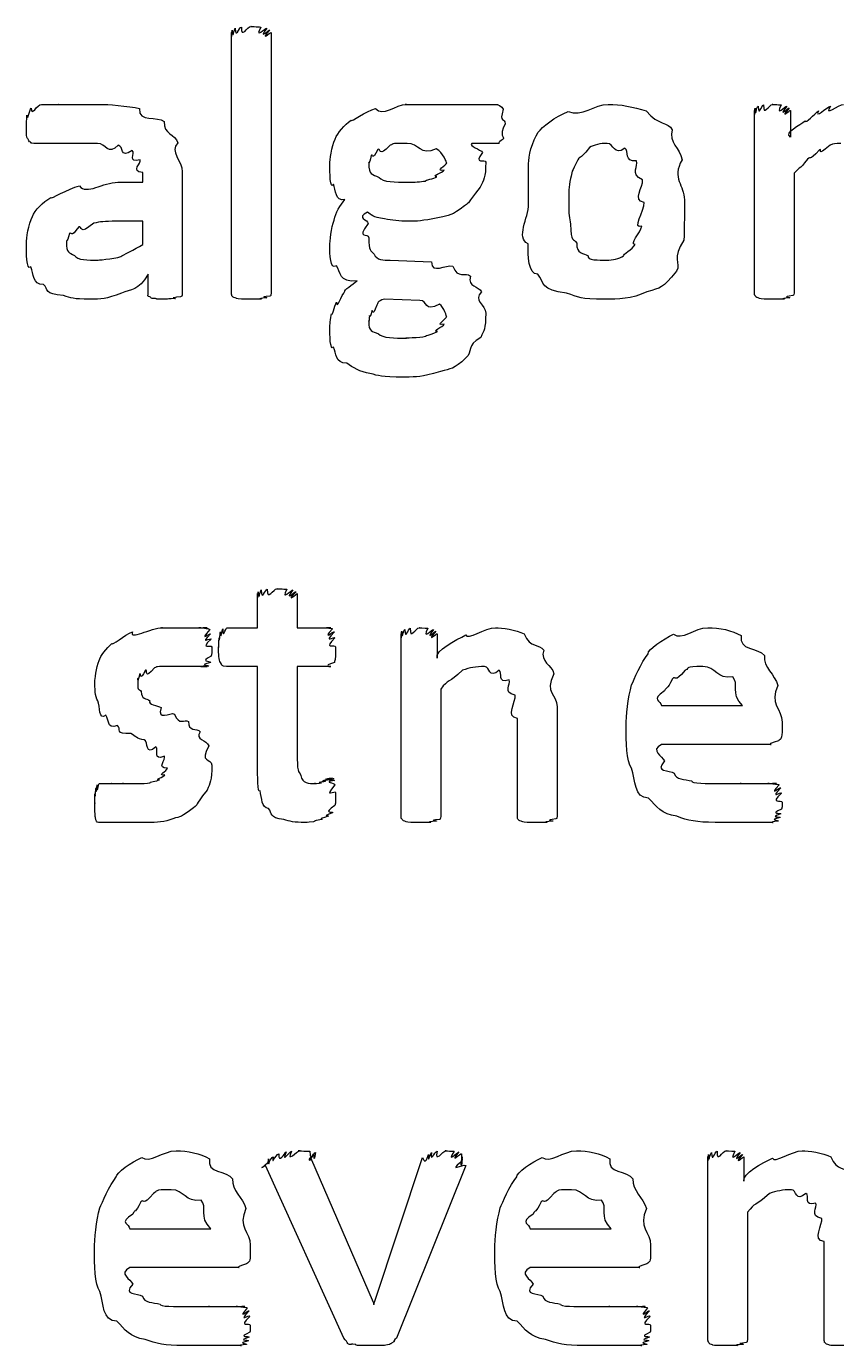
# Model space of a CAD drawing. Header units: millimetres. Extents: x 0 to 216, y 0 to 279.
# Drawn here: x 113.75 to 121.08, y 176.07 to 188.02 of the extents above; entities that cross this region are included whole.
import ezdxf

# ---------------------------------------------------------------- set-up
doc = ezdxf.new("R2010")
doc.units = ezdxf.units.MM
doc.layers.get('0').update_dxf_attribs({"linetype": 'CONTINUOUS'})

msp = doc.modelspace()

# ---------------------------------------------------------------- linework, layer by layer
at = {"color": 0}
for p, q in [((115.604, 185.602), (115.604, 187.962)), ((115.962, 187.962), (115.962, 185.602)), ((117.474, 187.311), (118.014, 187.311)), ((120.337, 185.602), (120.337, 187.256)), ((120.662, 187.256), (120.662, 187.013)), ((118.08, 187.135), (118.08, 187.135)), ((118.019, 186.958), (117.777, 186.958)), ((114.799, 186.606), (114.799, 186.694)), ((115.157, 186.7), (115.157, 185.602)), ((117.551, 186.782), (117.551, 186.782)), ((120.696, 186.688), (120.696, 185.602)), ((114.573, 186.606), (114.799, 186.606)), ((119.703, 186.446), (119.703, 186.446)), ((119.339, 186.424), (119.339, 186.424)), ((114.799, 186.253), (114.562, 186.253)), ((114.799, 186.043), (114.799, 186.253)), ((117.038, 185.9), (117.413, 185.884)), ((114.849, 185.602), (114.849, 185.773)), ((117.308, 185.536), (116.989, 185.547)), ((117.551, 185.393), (117.551, 185.393)), ((115.839, 182.573), (115.839, 182.882)), ((116.198, 182.882), (116.198, 182.573)), ((115.564, 182.573), (115.839, 182.573)), ((116.198, 182.573), (116.501, 182.573)), ((117.139, 180.865), (117.139, 182.518)), ((117.464, 182.518), (117.464, 182.298)), ((115.839, 182.221), (115.558, 182.221)), ((115.839, 181.328), (115.839, 182.221)), ((116.501, 182.221), (116.198, 182.221)), ((116.198, 182.221), (116.198, 181.449)), ((117.497, 182.017), (117.497, 180.865)), ((118.55, 181.857), (118.55, 180.865)), ((119.495, 181.868), (120.228, 181.868)), ((118.191, 180.865), (118.191, 181.752)), ((120.587, 181.719), (120.587, 181.659)), ((120.482, 181.515), (119.495, 181.515)), ((115.425, 181.328), (115.425, 181.328)), ((116.545, 181.08), (116.545, 181.08)), ((116.318, 177.777), (116.885, 176.465)), ((116.896, 176.465), (117.332, 177.777)), ((117.69, 177.782), (117.69, 177.782)), ((119.916, 176.129), (119.916, 177.782)), ((120.241, 177.782), (120.241, 177.562)), ((116.621, 176.139), (115.91, 177.705)), ((117.723, 177.705), (117.095, 176.139)), ((120.274, 177.28), (120.274, 176.129)), ((114.682, 177.131), (115.415, 177.131)), ((118.306, 177.131), (119.039, 177.131)), ((120.968, 176.129), (120.968, 177.016)), ((115.773, 176.983), (115.773, 176.922)), ((119.397, 176.983), (119.397, 176.922)), ((115.668, 176.779), (114.682, 176.779)), ((119.293, 176.779), (118.306, 176.779)), ((116.885, 176.465), (116.891, 176.443)), ((116.891, 176.443), (116.896, 176.465))]:
    msp.add_line(p, q, dxfattribs=at)
for points in [[(115.609, 187.984), (115.615, 187.885), (115.626, 187.996), (115.637, 188)], [(115.637, 188), (115.639, 187.895), (115.67, 188.011), (115.692, 188.011)], [(115.692, 188.011), (115.688, 187.898), (115.747, 188.017), (115.78, 188.017)], [(115.78, 188.017), (115.758, 188.017), (115.846, 188.014), (115.868, 188.011)], [(115.868, 188.011), (115.805, 187.895), (115.912, 188.007), (115.923, 188)], [(115.923, 188), (115.831, 187.885), (115.947, 187.991), (115.951, 187.984)], [(115.604, 187.962), (115.604, 187.869), (115.605, 187.976), (115.609, 187.984)], [(115.951, 187.984), (115.842, 187.869), (115.962, 187.968), (115.962, 187.962)], [(113.79, 187.278), (113.793, 187.193), (113.84, 187.311), (113.884, 187.311)], [(113.884, 187.311), (113.881, 187.311), (113.979, 187.311), (114.038, 187.311)], [(114.038, 187.311), (113.999, 187.311), (114.16, 187.311), (114.226, 187.311)], [(114.226, 187.311), (114.253, 187.311), (114.365, 187.311), (114.435, 187.311)], [(114.435, 187.311), (114.455, 187.311), (114.679, 187.297), (114.771, 187.273)], [(116.906, 187.273), (116.973, 187.193), (117.088, 187.311), (117.187, 187.311)], [(117.187, 187.311), (117.128, 187.311), (117.292, 187.311), (117.336, 187.311)], [(117.336, 187.311), (117.337, 187.311), (117.429, 187.311), (117.474, 187.311)], [(118.014, 187.311), (117.999, 187.311), (118.052, 187.296), (118.063, 187.267)], [(118.65, 187.245), (118.769, 187.193), (118.893, 187.311), (119.014, 187.311)], [(119.014, 187.311), (119.122, 187.311), (119.242, 187.29), (119.356, 187.251)], [(120.343, 187.278), (120.344, 187.179), (120.355, 187.29), (120.37, 187.295)], [(120.37, 187.295), (120.373, 187.19), (120.401, 187.306), (120.42, 187.306)], [(120.42, 187.306), (120.414, 187.193), (120.469, 187.311), (120.503, 187.311)], [(120.503, 187.311), (120.476, 187.311), (120.558, 187.308), (120.58, 187.306)], [(120.58, 187.306), (120.521, 187.19), (120.618, 187.302), (120.629, 187.295)], [(120.629, 187.295), (120.542, 187.179), (120.647, 187.285), (120.651, 187.278)], [(120.916, 187.251), (120.878, 187.175), (120.989, 187.287), (121.026, 187.295)], [(121.026, 187.295), (120.954, 187.193), (121.105, 187.311), (121.142, 187.311)], [(113.746, 187.113), (113.746, 187.105), (113.748, 187.19), (113.751, 187.212)], [(113.751, 187.212), (113.757, 187.149), (113.771, 187.256), (113.79, 187.278)], [(114.771, 187.273), (114.756, 187.142), (114.937, 187.208), (114.992, 187.157)], [(116.542, 186.997), (116.561, 187.053), (116.626, 187.124), (116.685, 187.168)], [(116.685, 187.168), (116.683, 187.146), (116.821, 187.251), (116.906, 187.273)], [(118.063, 187.267), (118.021, 187.135), (118.08, 187.193), (118.08, 187.135)], [(118.38, 187.058), (118.413, 187.105), (118.532, 187.201), (118.65, 187.245)], [(119.356, 187.251), (119.472, 187.115), (119.552, 187.157), (119.593, 187.08)], [(120.337, 187.256), (120.337, 187.164), (120.338, 187.27), (120.343, 187.278)], [(120.651, 187.278), (120.554, 187.164), (120.662, 187.263), (120.662, 187.256)], [(120.795, 187.162), (120.803, 187.131), (120.879, 187.229), (120.916, 187.251)], [(113.746, 187.047), (113.746, 187.039), (113.746, 187.091), (113.746, 187.113)], [(113.763, 186.997), (113.749, 186.998), (113.749, 187.027), (113.746, 187.047)], [(114.992, 187.157), (114.988, 187.039), (115.092, 187.041), (115.118, 186.964)], [(118.08, 187.135), (118.021, 187.013), (118.074, 187.026), (118.063, 186.997)], [(118.292, 186.776), (118.292, 186.829), (118.321, 186.98), (118.38, 187.058)], [(119.593, 187.08), (119.556, 186.965), (119.666, 186.916), (119.681, 186.81)], [(120.662, 187.013), (120.602, 187.058), (120.753, 187.125), (120.795, 187.162)], [(113.785, 186.969), (113.764, 186.972), (113.769, 186.986), (113.763, 186.997)], [(113.812, 186.958), (113.779, 186.958), (113.792, 186.961), (113.785, 186.969)], [(113.884, 186.958), (113.804, 186.958), (113.826, 186.958), (113.812, 186.958)], [(114.005, 186.958), (113.87, 186.958), (113.917, 186.958), (113.884, 186.958)], [(114.171, 186.958), (114.084, 186.958), (114.052, 186.958), (114.005, 186.958)], [(114.391, 186.958), (114.212, 186.958), (114.237, 186.958), (114.171, 186.958)], [(114.578, 186.942), (114.485, 186.84), (114.464, 186.958), (114.391, 186.958)], [(114.705, 186.892), (114.587, 186.818), (114.629, 186.931), (114.578, 186.942)], [(115.118, 186.964), (115.039, 186.884), (115.157, 186.799), (115.157, 186.7)], [(116.493, 186.771), (116.493, 186.8), (116.509, 186.931), (116.542, 186.997)], [(117.038, 186.942), (116.929, 186.822), (116.957, 186.921), (116.928, 186.903)], [(117.192, 186.958), (117.017, 186.958), (117.082, 186.953), (117.038, 186.942)], [(117.457, 186.909), (117.308, 186.84), (117.306, 186.958), (117.192, 186.958)], [(117.777, 186.958), (117.749, 186.932), (117.857, 186.905), (117.876, 186.876)], [(118.063, 186.997), (117.999, 186.958), (118.037, 186.958), (118.019, 186.958)], [(119.003, 186.958), (118.938, 186.958), (118.888, 186.945), (118.843, 186.92)], [(119.163, 186.914), (119.064, 186.84), (119.065, 186.958), (119.003, 186.958)], [(121.021, 186.942), (120.88, 186.822), (120.96, 186.92), (120.927, 186.898)], [(121.12, 186.958), (121.061, 186.958), (121.054, 186.953), (121.021, 186.942)], [(114.777, 186.81), (114.653, 186.774), (114.738, 186.87), (114.705, 186.892)], [(114.799, 186.694), (114.683, 186.708), (114.791, 186.776), (114.777, 186.81)], [(116.867, 186.848), (116.845, 186.745), (116.845, 186.801), (116.845, 186.776)], [(116.928, 186.903), (116.874, 186.789), (116.881, 186.87), (116.867, 186.848)], [(117.551, 186.782), (117.551, 186.778), (117.519, 186.878), (117.457, 186.909)], [(117.876, 186.876), (117.785, 186.76), (117.904, 186.821), (117.904, 186.788)], [(118.739, 186.81), (118.678, 186.694), (118.686, 186.705), (118.673, 186.639)], [(118.843, 186.92), (118.736, 186.789), (118.768, 186.857), (118.739, 186.81)], [(119.268, 186.799), (119.152, 186.785), (119.207, 186.888), (119.163, 186.914)], [(119.681, 186.81), (119.585, 186.635), (119.703, 186.581), (119.703, 186.446)], [(120.817, 186.815), (120.737, 186.712), (120.74, 186.739), (120.696, 186.688)], [(120.927, 186.898), (120.814, 186.782), (120.857, 186.851), (120.817, 186.815)], [(116.526, 186.589), (116.493, 186.528), (116.493, 186.701), (116.493, 186.771)], [(116.845, 186.776), (116.845, 186.668), (116.876, 186.683), (116.939, 186.65)], [(117.463, 186.655), (117.403, 186.656), (117.513, 186.694), (117.529, 186.716)], [(117.529, 186.716), (117.432, 186.701), (117.551, 186.76), (117.551, 186.782)], [(117.904, 186.788), (117.904, 186.642), (117.887, 186.628), (117.854, 186.562)], [(118.292, 186.413), (118.292, 186.491), (118.292, 186.666), (118.292, 186.776)], [(119.323, 186.628), (119.203, 186.686), (119.293, 186.75), (119.268, 186.799)], [(113.967, 186.468), (113.962, 186.443), (114.122, 186.551), (114.226, 186.573)], [(114.226, 186.573), (114.286, 186.487), (114.443, 186.606), (114.573, 186.606)], [(116.63, 186.451), (116.539, 186.425), (116.55, 186.537), (116.526, 186.589)], [(116.939, 186.65), (116.969, 186.606), (117.088, 186.606), (117.198, 186.606)], [(117.198, 186.606), (117.26, 186.606), (117.314, 186.609), (117.358, 186.617)], [(117.358, 186.617), (117.348, 186.624), (117.437, 186.64), (117.463, 186.655)], [(118.673, 186.639), (118.652, 186.564), (118.656, 186.508), (118.656, 186.435)], [(119.339, 186.424), (119.225, 186.44), (119.334, 186.564), (119.323, 186.628)], [(113.801, 186.297), (113.823, 186.352), (113.896, 186.424), (113.967, 186.468)], [(116.531, 186.264), (116.543, 186.33), (116.589, 186.396), (116.63, 186.451)], [(117.854, 186.562), (117.719, 186.392), (117.773, 186.437), (117.711, 186.391)], [(119.703, 186.446), (119.703, 186.249), (119.701, 186.192), (119.698, 186.082)], [(116.834, 186.335), (116.724, 186.278), (116.84, 186.271), (116.84, 186.231)], [(116.989, 186.275), (116.874, 186.286), (116.87, 186.314), (116.834, 186.335)], [(117.711, 186.391), (117.595, 186.3), (117.573, 186.311), (117.485, 186.286)], [(118.287, 186.049), (118.174, 186.105), (118.292, 186.276), (118.292, 186.413)], [(118.656, 186.435), (118.652, 186.3), (118.661, 186.291), (118.673, 186.225)], [(119.318, 186.209), (119.225, 186.171), (119.339, 186.347), (119.339, 186.424)], [(113.746, 186.054), (113.746, 186.095), (113.764, 186.227), (113.801, 186.297)], [(114.358, 186.236), (114.216, 186.116), (114.256, 186.217), (114.22, 186.203)], [(114.562, 186.253), (114.447, 186.253), (114.416, 186.247), (114.358, 186.236)], [(116.493, 186.027), (116.493, 186.072), (116.505, 186.194), (116.531, 186.264)], [(116.84, 186.231), (116.727, 186.083), (116.845, 186.151), (116.845, 186.104)], [(117.198, 186.253), (117.124, 186.253), (117.055, 186.26), (116.989, 186.275)], [(117.485, 186.286), (117.304, 186.253), (117.304, 186.253), (117.198, 186.253)], [(118.673, 186.225), (118.674, 186.054), (118.702, 186.105), (118.728, 186.054)], [(119.257, 186.043), (119.199, 186.043), (119.306, 186.145), (119.318, 186.209)], [(114.137, 186.142), (114.106, 186.039), (114.11, 186.095), (114.11, 186.066)], [(114.22, 186.203), (114.143, 186.087), (114.155, 186.168), (114.137, 186.142)], [(116.845, 186.104), (116.845, 185.977), (116.862, 185.995), (116.895, 185.955)], [(113.785, 185.839), (113.746, 185.804), (113.746, 185.973), (113.746, 186.054)], [(114.11, 186.066), (114.106, 185.958), (114.133, 185.973), (114.181, 185.944)], [(114.601, 185.933), (114.613, 185.947), (114.729, 185.995), (114.799, 186.043)], [(116.553, 185.85), (116.493, 185.804), (116.493, 185.964), (116.493, 186.027)], [(118.375, 185.773), (118.288, 185.775), (118.287, 185.941), (118.287, 186.049)], [(118.728, 186.054), (118.725, 185.955), (118.788, 185.968), (118.832, 185.939)], [(119.152, 185.939), (119.144, 185.951), (119.231, 185.999), (119.257, 186.043)], [(119.698, 186.082), (119.582, 185.914), (119.676, 185.881), (119.632, 185.801)], [(114.181, 185.944), (114.205, 185.9), (114.304, 185.9), (114.396, 185.9)], [(114.396, 185.9), (114.37, 185.9), (114.537, 185.911), (114.601, 185.933)], [(116.741, 185.713), (116.572, 185.693), (116.593, 185.795), (116.553, 185.85)], [(116.895, 185.955), (116.914, 185.9), (116.979, 185.9), (117.038, 185.9)], [(117.413, 185.884), (117.41, 185.768), (117.547, 185.867), (117.606, 185.845)], [(118.832, 185.939), (118.813, 185.9), (118.932, 185.9), (118.998, 185.9)], [(118.998, 185.9), (119.055, 185.9), (119.108, 185.912), (119.152, 185.939)], [(113.9, 185.68), (113.801, 185.68), (113.814, 185.776), (113.785, 185.839)], [(114.849, 185.773), (114.76, 185.62), (114.694, 185.638), (114.606, 185.602)], [(117.606, 185.845), (117.65, 185.727), (117.722, 185.797), (117.766, 185.757)], [(117.766, 185.757), (117.738, 185.649), (117.843, 185.672), (117.865, 185.613)], [(118.634, 185.602), (118.405, 185.625), (118.433, 185.699), (118.375, 185.773)], [(119.632, 185.801), (119.494, 185.636), (119.496, 185.657), (119.362, 185.613)], [(114.082, 185.581), (113.9, 185.591), (113.951, 185.636), (113.9, 185.68)], [(116.553, 185.52), (116.555, 185.445), (116.6, 185.586), (116.63, 185.619)], [(116.63, 185.619), (116.616, 185.627), (116.699, 185.682), (116.741, 185.713)], [(117.865, 185.613), (117.785, 185.536), (117.904, 185.495), (117.904, 185.421)], [(119.362, 185.613), (119.225, 185.547), (119.102, 185.547), (118.981, 185.547)], [(114.325, 185.547), (114.161, 185.547), (114.155, 185.558), (114.082, 185.581)], [(114.606, 185.602), (114.465, 185.547), (114.424, 185.547), (114.325, 185.547)], [(114.865, 185.569), (114.833, 185.569), (114.849, 185.587), (114.849, 185.602)], [(114.915, 185.553), (114.855, 185.554), (114.876, 185.561), (114.865, 185.569)], [(115.003, 185.547), (114.899, 185.547), (114.937, 185.549), (114.915, 185.553)], [(115.091, 185.553), (114.977, 185.547), (115.043, 185.547), (115.003, 185.547)], [(115.141, 185.569), (115.016, 185.554), (115.113, 185.555), (115.091, 185.553)], [(115.157, 185.602), (115.157, 185.569), (115.152, 185.576), (115.141, 185.569)], [(115.609, 185.575), (115.604, 185.572), (115.604, 185.591), (115.604, 185.602)], [(115.637, 185.558), (115.615, 185.561), (115.616, 185.571), (115.609, 185.575)], [(115.692, 185.547), (115.639, 185.55), (115.65, 185.554), (115.637, 185.558)], [(115.78, 185.547), (115.688, 185.547), (115.717, 185.547), (115.692, 185.547)], [(115.868, 185.547), (115.758, 185.547), (115.816, 185.547), (115.78, 185.547)], [(115.923, 185.558), (115.805, 185.55), (115.893, 185.55), (115.868, 185.547)], [(115.951, 185.575), (115.831, 185.561), (115.937, 185.565), (115.923, 185.558)], [(115.962, 185.602), (115.959, 185.572), (115.958, 185.582), (115.951, 185.575)], [(116.509, 185.415), (116.514, 185.379), (116.534, 185.487), (116.553, 185.52)], [(116.917, 185.492), (116.874, 185.375), (116.884, 185.458), (116.873, 185.443)], [(116.989, 185.547), (116.911, 185.529), (116.935, 185.511), (116.917, 185.492)], [(117.485, 185.503), (117.344, 185.423), (117.381, 185.536), (117.308, 185.536)], [(117.551, 185.393), (117.551, 185.375), (117.529, 185.479), (117.485, 185.503)], [(118.981, 185.547), (118.755, 185.547), (118.751, 185.565), (118.634, 185.602)], [(120.343, 185.581), (120.337, 185.576), (120.337, 185.594), (120.337, 185.602)], [(120.37, 185.558), (120.348, 185.561), (120.349, 185.572), (120.343, 185.581)], [(120.425, 185.547), (120.373, 185.55), (120.384, 185.554), (120.37, 185.558)], [(120.513, 185.547), (120.421, 185.547), (120.45, 185.547), (120.425, 185.547)], [(120.602, 185.547), (120.492, 185.547), (120.549, 185.547), (120.513, 185.547)], [(120.657, 185.558), (120.539, 185.55), (120.627, 185.55), (120.602, 185.547)], [(120.685, 185.581), (120.565, 185.561), (120.671, 185.565), (120.657, 185.558)], [(120.696, 185.602), (120.693, 185.576), (120.691, 185.587), (120.685, 185.581)], [(116.493, 185.294), (116.493, 185.302), (116.498, 185.375), (116.509, 185.415)], [(116.851, 185.398), (116.845, 185.313), (116.845, 185.364), (116.845, 185.349)], [(116.873, 185.443), (116.852, 185.346), (116.853, 185.414), (116.851, 185.398)], [(117.529, 185.321), (117.432, 185.302), (117.551, 185.368), (117.551, 185.393)], [(117.904, 185.421), (117.904, 185.269), (117.888, 185.27), (117.86, 185.2)], [(116.526, 185.112), (116.493, 185.077), (116.493, 185.228), (116.493, 185.294)], [(116.845, 185.349), (116.845, 185.247), (116.874, 185.259), (116.933, 185.233)], [(117.358, 185.211), (117.352, 185.216), (117.442, 185.237), (117.468, 185.255)], [(117.468, 185.255), (117.408, 185.254), (117.518, 185.297), (117.529, 185.321)], [(116.933, 185.233), (116.967, 185.195), (117.08, 185.195), (117.187, 185.195)], [(117.187, 185.195), (117.143, 185.195), (117.314, 185.2), (117.358, 185.211)], [(117.86, 185.2), (117.727, 185.128), (117.785, 185.07), (117.727, 185.018)], [(116.647, 184.968), (116.539, 184.967), (116.55, 185.057), (116.526, 185.112)], [(117.727, 185.018), (117.609, 184.905), (117.591, 184.922), (117.496, 184.892)], [(116.856, 184.875), (116.768, 184.886), (116.702, 184.929), (116.647, 184.968)], [(117.171, 184.842), (116.94, 184.842), (116.944, 184.853), (116.856, 184.875)], [(117.496, 184.892), (117.304, 184.842), (117.294, 184.842), (117.171, 184.842)], [(115.839, 182.882), (115.839, 182.783), (115.841, 182.891), (115.845, 182.899)], [(115.845, 182.899), (115.85, 182.797), (115.861, 182.911), (115.872, 182.915)], [(115.872, 182.915), (115.875, 182.805), (115.905, 182.921), (115.927, 182.921)], [(115.927, 182.921), (115.923, 182.808), (115.983, 182.926), (116.016, 182.926)], [(116.016, 182.926), (115.994, 182.926), (116.082, 182.923), (116.104, 182.921)], [(116.104, 182.921), (116.041, 182.805), (116.148, 182.918), (116.159, 182.915)], [(116.159, 182.915), (116.067, 182.797), (116.182, 182.906), (116.187, 182.899)], [(116.187, 182.899), (116.078, 182.783), (116.198, 182.885), (116.198, 182.882)], [(114.52, 182.43), (114.52, 182.404), (114.633, 182.509), (114.708, 182.535)], [(114.708, 182.535), (114.671, 182.455), (114.875, 182.573), (114.978, 182.573)], [(114.978, 182.573), (114.935, 182.573), (115.066, 182.573), (115.11, 182.573)], [(115.11, 182.573), (115.141, 182.573), (115.194, 182.573), (115.232, 182.573)], [(115.232, 182.573), (115.215, 182.573), (115.299, 182.573), (115.325, 182.573)], [(115.325, 182.573), (115.266, 182.573), (115.369, 182.573), (115.381, 182.573)], [(115.381, 182.573), (115.292, 182.573), (115.404, 182.568), (115.408, 182.557)], [(115.408, 182.557), (115.299, 182.433), (115.413, 182.532), (115.413, 182.518)], [(115.413, 182.518), (115.303, 182.408), (115.419, 182.491), (115.419, 182.469)], [(115.492, 182.48), (115.493, 182.415), (115.499, 182.52), (115.503, 182.535)], [(115.503, 182.535), (115.504, 182.444), (115.517, 182.558), (115.525, 182.563)], [(115.525, 182.563), (115.522, 182.455), (115.548, 182.573), (115.564, 182.573)], [(116.501, 182.573), (116.404, 182.573), (116.513, 182.57), (116.517, 182.563)], [(116.517, 182.563), (116.415, 182.444), (116.53, 182.549), (116.534, 182.535)], [(116.534, 182.535), (116.424, 182.415), (116.539, 182.502), (116.539, 182.48)], [(117.139, 182.518), (117.139, 182.426), (117.14, 182.532), (117.144, 182.541)], [(117.144, 182.541), (117.146, 182.441), (117.157, 182.553), (117.172, 182.557)], [(117.172, 182.557), (117.174, 182.452), (117.202, 182.568), (117.221, 182.568)], [(117.221, 182.568), (117.216, 182.455), (117.271, 182.573), (117.304, 182.573)], [(117.304, 182.573), (117.278, 182.573), (117.359, 182.571), (117.381, 182.568)], [(117.381, 182.568), (117.322, 182.452), (117.42, 182.564), (117.431, 182.557)], [(117.431, 182.557), (117.344, 182.441), (117.449, 182.547), (117.453, 182.541)], [(117.453, 182.541), (117.355, 182.426), (117.464, 182.525), (117.464, 182.518)], [(117.464, 182.298), (117.443, 182.367), (117.638, 182.463), (117.723, 182.507)], [(117.723, 182.507), (117.734, 182.455), (117.901, 182.573), (117.993, 182.573)], [(117.993, 182.573), (118.045, 182.573), (118.182, 182.554), (118.252, 182.518)], [(118.252, 182.518), (118.307, 182.382), (118.384, 182.432), (118.429, 182.37)], [(119.374, 182.336), (119.37, 182.375), (119.513, 182.471), (119.605, 182.513)], [(119.605, 182.513), (119.672, 182.455), (119.8, 182.573), (119.914, 182.573)], [(119.914, 182.573), (120.02, 182.573), (120.132, 182.549), (120.217, 182.502)], [(114.405, 182.276), (114.417, 182.316), (114.468, 182.386), (114.52, 182.43)], [(115.419, 182.469), (115.306, 182.367), (115.425, 182.426), (115.425, 182.397)], [(115.425, 182.397), (115.425, 182.309), (115.422, 182.339), (115.419, 182.314)], [(115.486, 182.397), (115.486, 182.371), (115.488, 182.458), (115.492, 182.48)], [(115.503, 182.259), (115.486, 182.276), (115.486, 182.334), (115.486, 182.397)], [(116.539, 182.48), (116.426, 182.371), (116.545, 182.43), (116.545, 182.397)], [(116.545, 182.397), (116.545, 182.276), (116.541, 182.288), (116.534, 182.259)], [(120.217, 182.502), (120.19, 182.364), (120.372, 182.397), (120.427, 182.32)], [(114.366, 182.094), (114.366, 182.084), (114.379, 182.221), (114.405, 182.276)], [(115.419, 182.314), (115.303, 182.261), (115.416, 182.273), (115.413, 182.259)], [(118.429, 182.37), (118.395, 182.261), (118.503, 182.239), (118.522, 182.155)], [(119.225, 182.056), (119.245, 182.102), (119.311, 182.259), (119.374, 182.336)], [(120.427, 182.32), (120.417, 182.21), (120.522, 182.152), (120.548, 182.05)], [(114.774, 182.155), (114.744, 182.047), (114.758, 182.13), (114.758, 182.116)], [(114.824, 182.188), (114.766, 182.073), (114.785, 182.168), (114.774, 182.155)], [(114.906, 182.21), (114.81, 182.091), (114.846, 182.199), (114.824, 182.188)], [(115.028, 182.221), (114.88, 182.221), (114.942, 182.217), (114.906, 182.21)], [(115.165, 182.221), (115.094, 182.221), (115.079, 182.221), (115.028, 182.221)], [(115.27, 182.221), (115.174, 182.221), (115.205, 182.221), (115.165, 182.221)], [(115.342, 182.221), (115.233, 182.221), (115.299, 182.221), (115.27, 182.221)], [(115.381, 182.221), (115.27, 182.221), (115.36, 182.221), (115.342, 182.221)], [(115.397, 182.226), (115.284, 182.221), (115.387, 182.221), (115.381, 182.221)], [(115.413, 182.259), (115.295, 182.232), (115.404, 182.233), (115.397, 182.226)], [(115.558, 182.221), (115.511, 182.221), (115.517, 182.233), (115.503, 182.259)], [(116.534, 182.259), (116.412, 182.221), (116.514, 182.221), (116.501, 182.221)], [(117.695, 182.188), (117.565, 182.062), (117.566, 182.112), (117.497, 182.017)], [(117.894, 182.221), (117.811, 182.221), (117.762, 182.21), (117.695, 182.188)], [(118.026, 182.188), (117.928, 182.102), (117.945, 182.221), (117.894, 182.221)], [(118.115, 182.1), (118.001, 182.062), (118.062, 182.168), (118.026, 182.188)], [(118.522, 182.155), (118.431, 181.978), (118.55, 181.974), (118.55, 181.857)], [(119.71, 182.188), (119.605, 182.062), (119.628, 182.144), (119.594, 182.111)], [(119.87, 182.221), (119.696, 182.221), (119.757, 182.21), (119.71, 182.188)], [(120.14, 182.127), (119.994, 182.102), (119.991, 182.221), (119.87, 182.221)], [(114.394, 181.912), (114.366, 181.948), (114.366, 182.024), (114.366, 182.094)], [(114.758, 182.116), (114.744, 181.985), (114.766, 182.028), (114.785, 181.995)], [(118.17, 181.962), (118.05, 181.985), (118.139, 182.062), (118.115, 182.1)], [(119.175, 181.686), (119.175, 181.765), (119.192, 181.945), (119.225, 182.056)], [(119.594, 182.111), (119.542, 182), (119.541, 182.044), (119.523, 182)], [(120.228, 181.868), (120.115, 181.978), (120.202, 182.064), (120.14, 182.127)], [(120.548, 182.05), (120.468, 181.886), (120.587, 181.836), (120.587, 181.719)], [(114.465, 181.78), (114.402, 181.727), (114.411, 181.86), (114.394, 181.912)], [(114.785, 181.995), (114.785, 181.923), (114.832, 181.937), (114.862, 181.912)], [(114.862, 181.912), (114.847, 181.875), (114.93, 181.869), (114.967, 181.851)], [(118.191, 181.752), (118.076, 181.761), (118.183, 181.909), (118.17, 181.962)], [(119.523, 182), (119.388, 181.915), (119.495, 181.915), (119.495, 181.868)], [(114.967, 181.851), (114.924, 181.72), (115.047, 181.813), (115.088, 181.791)], [(115.088, 181.791), (115.127, 181.681), (115.174, 181.749), (115.215, 181.725)], [(114.57, 181.686), (114.465, 181.654), (114.499, 181.743), (114.465, 181.78)], [(114.691, 181.615), (114.543, 181.603), (114.61, 181.66), (114.57, 181.686)], [(115.215, 181.725), (115.207, 181.628), (115.29, 181.667), (115.32, 181.631)], [(119.225, 181.3), (119.175, 181.364), (119.175, 181.539), (119.175, 181.686)], [(114.813, 181.559), (114.744, 181.562), (114.735, 181.595), (114.691, 181.615)], [(114.917, 181.493), (114.821, 181.408), (114.852, 181.54), (114.813, 181.559)], [(115.32, 181.631), (115.27, 181.559), (115.378, 181.555), (115.397, 181.504)], [(120.587, 181.659), (120.587, 181.559), (120.576, 181.57), (120.554, 181.548)], [(114.995, 181.41), (114.884, 181.361), (114.951, 181.471), (114.917, 181.493)], [(115.397, 181.504), (115.306, 181.342), (115.425, 181.397), (115.425, 181.328)], [(116.198, 181.449), (116.195, 181.258), (116.209, 181.281), (116.231, 181.234)], [(119.495, 181.515), (119.388, 181.46), (119.503, 181.41), (119.523, 181.366)], [(120.554, 181.548), (120.424, 181.515), (120.507, 181.515), (120.482, 181.515)], [(115.022, 181.3), (114.92, 181.297), (115.013, 181.38), (114.995, 181.41)], [(115.425, 181.328), (115.425, 181.187), (115.409, 181.168), (115.381, 181.102)], [(115.861, 181.096), (115.839, 181.066), (115.839, 181.24), (115.839, 181.328)], [(119.523, 181.366), (119.425, 181.258), (119.57, 181.289), (119.611, 181.256)], [(114.868, 181.168), (114.851, 181.174), (114.928, 181.185), (114.951, 181.195)], [(114.951, 181.195), (114.895, 181.195), (114.989, 181.22), (115, 181.24)], [(115, 181.24), (114.92, 181.231), (115.022, 181.278), (115.022, 181.3)], [(116.231, 181.234), (116.243, 181.162), (116.3, 181.162), (116.363, 181.162)], [(116.457, 181.185), (116.382, 181.185), (116.482, 181.197), (116.49, 181.201)], [(116.49, 181.201), (116.401, 181.195), (116.509, 181.212), (116.517, 181.212)], [(116.517, 181.212), (116.412, 181.195), (116.524, 181.209), (116.528, 181.206)], [(116.528, 181.206), (116.419, 181.191), (116.534, 181.201), (116.534, 181.19)], [(119.379, 181.03), (119.245, 181.03), (119.261, 181.193), (119.225, 181.3)], [(119.611, 181.256), (119.623, 181.195), (119.705, 181.203), (119.771, 181.185)], [(114.366, 181.069), (114.369, 181.004), (114.373, 181.109), (114.377, 181.124)], [(114.377, 181.124), (114.377, 181.033), (114.384, 181.147), (114.388, 181.151)], [(114.388, 181.151), (114.384, 181.044), (114.396, 181.162), (114.405, 181.162)], [(114.405, 181.162), (114.402, 181.162), (114.429, 181.162), (114.449, 181.162)], [(114.449, 181.162), (114.443, 181.162), (114.494, 181.162), (114.52, 181.162)], [(114.52, 181.162), (114.499, 181.162), (114.584, 181.162), (114.625, 181.162)], [(114.625, 181.162), (114.578, 181.162), (114.711, 181.162), (114.763, 181.162)], [(114.763, 181.162), (114.788, 181.162), (114.837, 181.164), (114.868, 181.168)], [(115.381, 181.102), (115.251, 180.942), (115.314, 180.986), (115.259, 180.942)], [(115.939, 180.937), (115.872, 180.938), (115.879, 181.033), (115.861, 181.096)], [(116.363, 181.162), (116.327, 181.162), (116.403, 181.164), (116.418, 181.168)], [(116.418, 181.168), (116.357, 181.174), (116.446, 181.18), (116.457, 181.185)], [(116.534, 181.19), (116.424, 181.174), (116.539, 181.169), (116.539, 181.151)], [(116.539, 181.151), (116.426, 181.019), (116.545, 181.109), (116.545, 181.08)], [(116.545, 181.08), (116.545, 180.942), (116.542, 180.993), (116.539, 180.964)], [(119.771, 181.185), (119.756, 181.162), (119.917, 181.162), (120.013, 181.162)], [(120.013, 181.162), (120.046, 181.162), (120.158, 181.162), (120.217, 181.162)], [(120.217, 181.162), (120.164, 181.162), (120.325, 181.162), (120.366, 181.162)], [(120.366, 181.162), (120.366, 181.162), (120.445, 181.162), (120.471, 181.162)], [(120.471, 181.162), (120.421, 181.162), (120.522, 181.162), (120.537, 181.162)], [(120.537, 181.162), (120.446, 181.162), (120.555, 181.158), (120.559, 181.151)], [(120.559, 181.151), (120.457, 181.033), (120.571, 181.138), (120.576, 181.124)], [(120.576, 181.124), (120.465, 181.008), (120.581, 181.096), (120.581, 181.074)], [(120.581, 181.074), (120.468, 180.964), (120.587, 181.025), (120.587, 180.992)], [(114.366, 180.986), (114.366, 180.96), (114.366, 181.047), (114.366, 181.069)], [(114.372, 180.854), (114.366, 180.872), (114.366, 180.931), (114.366, 180.986)], [(116.539, 180.964), (116.419, 180.883), (116.528, 180.912), (116.517, 180.898)], [(119.633, 180.865), (119.498, 180.883), (119.448, 180.956), (119.379, 181.03)], [(120.587, 180.992), (120.587, 180.909), (120.584, 180.949), (120.581, 180.931)], [(114.399, 180.81), (114.377, 180.81), (114.379, 180.823), (114.372, 180.854)], [(115.072, 180.843), (115.001, 180.81), (114.924, 180.81), (114.84, 180.81)], [(115.259, 180.942), (115.145, 180.854), (115.145, 180.865), (115.072, 180.843)], [(116.076, 180.837), (115.941, 180.85), (115.974, 180.892), (115.939, 180.937)], [(116.269, 180.81), (116.17, 180.81), (116.131, 180.818), (116.076, 180.837)], [(116.418, 180.837), (116.32, 180.821), (116.371, 180.822), (116.346, 180.815)], [(116.479, 180.865), (116.364, 180.835), (116.44, 180.844), (116.418, 180.837)], [(116.517, 180.898), (116.401, 180.856), (116.497, 180.876), (116.479, 180.865)], [(117.144, 180.843), (117.139, 180.838), (117.139, 180.856), (117.139, 180.865)], [(117.172, 180.821), (117.15, 180.823), (117.151, 180.835), (117.144, 180.843)], [(117.486, 180.837), (117.366, 180.823), (117.472, 180.828), (117.458, 180.821)], [(117.497, 180.865), (117.494, 180.835), (117.493, 180.844), (117.486, 180.837)], [(118.197, 180.837), (118.193, 180.835), (118.191, 180.854), (118.191, 180.865)], [(118.225, 180.821), (118.204, 180.823), (118.204, 180.833), (118.197, 180.837)], [(118.539, 180.843), (118.42, 180.823), (118.525, 180.828), (118.511, 180.821)], [(118.55, 180.865), (118.55, 180.838), (118.546, 180.85), (118.539, 180.843)], [(119.98, 180.81), (119.815, 180.81), (119.732, 180.828), (119.633, 180.865)], [(120.57, 180.854), (120.454, 180.828), (120.56, 180.832), (120.554, 180.821)], [(120.576, 180.887), (120.461, 180.85), (120.573, 180.865), (120.57, 180.854)], [(120.581, 180.931), (120.465, 180.876), (120.578, 180.901), (120.576, 180.887)], [(114.46, 180.81), (114.402, 180.81), (114.413, 180.81), (114.399, 180.81)], [(114.554, 180.81), (114.455, 180.81), (114.485, 180.81), (114.46, 180.81)], [(114.686, 180.81), (114.531, 180.81), (114.594, 180.81), (114.554, 180.81)], [(114.84, 180.81), (114.744, 180.81), (114.733, 180.81), (114.686, 180.81)], [(116.346, 180.815), (116.269, 180.81), (116.294, 180.81), (116.269, 180.81)], [(117.227, 180.81), (117.174, 180.812), (117.186, 180.817), (117.172, 180.821)], [(117.315, 180.81), (117.223, 180.81), (117.252, 180.81), (117.227, 180.81)], [(117.403, 180.81), (117.293, 180.81), (117.351, 180.81), (117.315, 180.81)], [(117.458, 180.821), (117.34, 180.812), (117.428, 180.812), (117.403, 180.81)], [(118.28, 180.81), (118.23, 180.812), (118.238, 180.817), (118.225, 180.821)], [(118.374, 180.81), (118.277, 180.81), (118.305, 180.81), (118.28, 180.81)], [(118.456, 180.81), (118.347, 180.81), (118.407, 180.81), (118.374, 180.81)], [(118.511, 180.821), (118.395, 180.812), (118.481, 180.812), (118.456, 180.81)], [(120.195, 180.81), (120.025, 180.81), (120.057, 180.81), (119.98, 180.81)], [(120.372, 180.81), (120.274, 180.81), (120.261, 180.81), (120.195, 180.81)], [(120.498, 180.81), (120.377, 180.81), (120.422, 180.81), (120.372, 180.81)], [(120.554, 180.821), (120.443, 180.81), (120.531, 180.81), (120.498, 180.81)], [(114.56, 177.6), (114.556, 177.639), (114.7, 177.735), (114.792, 177.777)], [(114.792, 177.777), (114.858, 177.719), (114.986, 177.837), (115.101, 177.837)], [(115.101, 177.837), (115.207, 177.837), (115.318, 177.812), (115.404, 177.765)], [(115.404, 177.765), (115.376, 177.628), (115.558, 177.661), (115.613, 177.584)], [(115.91, 177.705), (115.822, 177.646), (115.945, 177.733), (115.943, 177.744)], [(115.937, 177.765), (115.932, 177.679), (115.951, 177.778), (115.981, 177.782)], [(115.943, 177.744), (115.932, 177.668), (115.937, 177.762), (115.937, 177.765)], [(115.981, 177.782), (115.961, 177.694), (115.998, 177.801), (116.031, 177.81)], [(116.031, 177.81), (116.027, 177.708), (116.086, 177.822), (116.097, 177.826)], [(116.097, 177.826), (116.053, 177.716), (116.127, 177.832), (116.146, 177.832)], [(116.146, 177.832), (116.093, 177.719), (116.193, 177.837), (116.224, 177.837)], [(116.224, 177.837), (116.159, 177.837), (116.29, 177.835), (116.312, 177.832)], [(116.339, 177.804), (116.295, 177.69), (116.309, 177.788), (116.318, 177.777)], [(116.312, 177.832), (116.32, 177.716), (116.351, 177.828), (116.362, 177.821)], [(116.362, 177.821), (116.342, 177.705), (116.364, 177.811), (116.339, 177.804)], [(117.332, 177.777), (117.361, 177.69), (117.379, 177.796), (117.387, 177.804)], [(117.387, 177.804), (117.376, 177.705), (117.403, 177.817), (117.414, 177.821)], [(117.414, 177.821), (117.398, 177.716), (117.442, 177.832), (117.464, 177.832)], [(117.464, 177.832), (117.442, 177.719), (117.513, 177.837), (117.547, 177.837)], [(117.547, 177.837), (117.504, 177.837), (117.599, 177.835), (117.618, 177.832)], [(117.618, 177.832), (117.541, 177.716), (117.651, 177.829), (117.662, 177.826)], [(117.662, 177.826), (117.563, 177.708), (117.68, 177.817), (117.685, 177.81)], [(117.679, 177.733), (117.563, 177.642), (117.693, 177.716), (117.723, 177.705)], [(117.685, 177.749), (117.685, 177.657), (117.682, 177.739), (117.679, 177.733)], [(117.685, 177.81), (117.687, 177.694), (117.69, 177.793), (117.69, 177.782)], [(117.69, 177.765), (117.687, 177.668), (117.687, 177.756), (117.685, 177.749)], [(117.69, 177.782), (117.687, 177.679), (117.69, 177.772), (117.69, 177.765)], [(118.185, 177.6), (118.181, 177.639), (118.324, 177.735), (118.416, 177.777)], [(118.416, 177.777), (118.482, 177.719), (118.611, 177.837), (118.725, 177.837)], [(118.725, 177.837), (118.831, 177.837), (118.943, 177.812), (119.028, 177.765)], [(119.028, 177.765), (119, 177.628), (119.182, 177.661), (119.237, 177.584)], [(119.916, 177.782), (119.916, 177.69), (119.917, 177.796), (119.921, 177.804)], [(119.921, 177.804), (119.923, 177.705), (119.934, 177.817), (119.949, 177.821)], [(119.949, 177.821), (119.951, 177.716), (119.979, 177.832), (119.998, 177.832)], [(119.998, 177.832), (119.993, 177.719), (120.048, 177.837), (120.081, 177.837)], [(120.081, 177.837), (120.055, 177.837), (120.136, 177.835), (120.158, 177.832)], [(120.158, 177.832), (120.099, 177.716), (120.197, 177.828), (120.208, 177.821)], [(120.208, 177.821), (120.121, 177.705), (120.226, 177.811), (120.23, 177.804)], [(120.23, 177.804), (120.132, 177.69), (120.241, 177.789), (120.241, 177.782)], [(120.241, 177.562), (120.22, 177.631), (120.414, 177.727), (120.5, 177.771)], [(120.5, 177.771), (120.511, 177.719), (120.678, 177.837), (120.77, 177.837)], [(120.77, 177.837), (120.822, 177.837), (120.959, 177.818), (121.029, 177.782)], [(121.029, 177.782), (121.084, 177.646), (121.161, 177.695), (121.205, 177.633)], [(114.411, 177.319), (114.431, 177.366), (114.497, 177.523), (114.56, 177.6)], [(115.613, 177.584), (115.604, 177.473), (115.708, 177.415), (115.734, 177.314)], [(118.036, 177.319), (118.055, 177.366), (118.121, 177.523), (118.185, 177.6)], [(119.237, 177.584), (119.228, 177.473), (119.333, 177.415), (119.359, 177.314)], [(114.781, 177.374), (114.729, 177.264), (114.727, 177.308), (114.709, 177.264)], [(114.897, 177.451), (114.792, 177.326), (114.814, 177.407), (114.781, 177.374)], [(115.057, 177.484), (114.883, 177.484), (114.943, 177.473), (114.897, 177.451)], [(115.327, 177.391), (115.181, 177.366), (115.178, 177.484), (115.057, 177.484)], [(115.415, 177.131), (115.302, 177.242), (115.389, 177.327), (115.327, 177.391)], [(118.405, 177.374), (118.353, 177.264), (118.351, 177.308), (118.334, 177.264)], [(118.521, 177.451), (118.416, 177.326), (118.438, 177.407), (118.405, 177.374)], [(118.681, 177.484), (118.507, 177.484), (118.568, 177.473), (118.521, 177.451)], [(118.951, 177.391), (118.805, 177.366), (118.802, 177.484), (118.681, 177.484)], [(119.039, 177.131), (118.926, 177.242), (119.013, 177.327), (118.951, 177.391)], [(120.472, 177.451), (120.341, 177.326), (120.343, 177.376), (120.274, 177.28)], [(120.671, 177.484), (120.588, 177.484), (120.539, 177.473), (120.472, 177.451)], [(120.803, 177.451), (120.705, 177.366), (120.722, 177.484), (120.671, 177.484)], [(120.891, 177.363), (120.778, 177.326), (120.839, 177.432), (120.803, 177.451)], [(114.362, 176.95), (114.362, 177.028), (114.379, 177.209), (114.411, 177.319)], [(114.709, 177.264), (114.574, 177.178), (114.682, 177.178), (114.682, 177.131)], [(115.734, 177.314), (115.655, 177.149), (115.773, 177.1), (115.773, 176.983)], [(117.986, 176.95), (117.986, 177.028), (118.003, 177.209), (118.036, 177.319)], [(118.334, 177.264), (118.199, 177.178), (118.306, 177.178), (118.306, 177.131)], [(119.359, 177.314), (119.279, 177.149), (119.397, 177.1), (119.397, 176.983)], [(120.946, 177.225), (120.826, 177.249), (120.916, 177.326), (120.891, 177.363)], [(120.968, 177.016), (120.852, 177.024), (120.96, 177.173), (120.946, 177.225)], [(114.411, 176.564), (114.362, 176.627), (114.362, 176.802), (114.362, 176.95)], [(115.773, 176.922), (115.773, 176.823), (115.762, 176.834), (115.74, 176.812)], [(118.036, 176.564), (117.986, 176.627), (117.986, 176.802), (117.986, 176.95)], [(119.397, 176.922), (119.397, 176.823), (119.386, 176.834), (119.364, 176.812)], [(114.682, 176.779), (114.574, 176.724), (114.69, 176.674), (114.709, 176.63)], [(115.74, 176.812), (115.611, 176.779), (115.693, 176.779), (115.668, 176.779)], [(118.306, 176.779), (118.199, 176.724), (118.314, 176.674), (118.334, 176.63)], [(119.364, 176.812), (119.235, 176.779), (119.318, 176.779), (119.293, 176.779)], [(114.566, 176.294), (114.431, 176.294), (114.447, 176.456), (114.411, 176.564)], [(114.709, 176.63), (114.612, 176.521), (114.756, 176.553), (114.797, 176.52)], [(118.19, 176.294), (118.055, 176.294), (118.072, 176.456), (118.036, 176.564)], [(118.334, 176.63), (118.236, 176.521), (118.38, 176.553), (118.422, 176.52)], [(114.797, 176.52), (114.81, 176.459), (114.891, 176.466), (114.957, 176.448)], [(114.957, 176.448), (114.942, 176.426), (115.103, 176.426), (115.2, 176.426)], [(115.2, 176.426), (115.233, 176.426), (115.345, 176.426), (115.404, 176.426)], [(115.404, 176.426), (115.35, 176.426), (115.511, 176.426), (115.553, 176.426)], [(115.553, 176.426), (115.553, 176.426), (115.631, 176.426), (115.657, 176.426)], [(115.657, 176.426), (115.608, 176.426), (115.708, 176.426), (115.723, 176.426)], [(115.723, 176.426), (115.632, 176.426), (115.741, 176.422), (115.746, 176.415)], [(115.746, 176.415), (115.644, 176.296), (115.758, 176.401), (115.762, 176.387)], [(118.422, 176.52), (118.434, 176.459), (118.515, 176.466), (118.582, 176.448)], [(118.582, 176.448), (118.566, 176.426), (118.728, 176.426), (118.824, 176.426)], [(118.824, 176.426), (118.857, 176.426), (118.969, 176.426), (119.028, 176.426)], [(119.028, 176.426), (118.974, 176.426), (119.136, 176.426), (119.177, 176.426)], [(119.177, 176.426), (119.177, 176.426), (119.255, 176.426), (119.282, 176.426)], [(119.282, 176.426), (119.232, 176.426), (119.333, 176.426), (119.348, 176.426)], [(119.348, 176.426), (119.257, 176.426), (119.366, 176.422), (119.37, 176.415)], [(119.37, 176.415), (119.268, 176.296), (119.382, 176.401), (119.386, 176.387)], [(114.82, 176.129), (114.685, 176.147), (114.635, 176.22), (114.566, 176.294)], [(115.762, 176.387), (115.652, 176.272), (115.768, 176.36), (115.768, 176.338)], [(115.768, 176.338), (115.655, 176.228), (115.773, 176.288), (115.773, 176.255)], [(118.444, 176.129), (118.309, 176.147), (118.259, 176.22), (118.19, 176.294)], [(119.386, 176.387), (119.276, 176.272), (119.392, 176.36), (119.392, 176.338)], [(119.392, 176.338), (119.279, 176.228), (119.397, 176.288), (119.397, 176.255)], [(115.768, 176.195), (115.652, 176.139), (115.765, 176.164), (115.762, 176.15)], [(115.773, 176.255), (115.773, 176.173), (115.77, 176.213), (115.768, 176.195)], [(119.392, 176.195), (119.276, 176.139), (119.389, 176.164), (119.386, 176.15)], [(119.397, 176.255), (119.397, 176.173), (119.394, 176.213), (119.392, 176.195)], [(115.167, 176.073), (115.001, 176.073), (114.919, 176.091), (114.82, 176.129)], [(115.382, 176.073), (115.211, 176.073), (115.244, 176.073), (115.167, 176.073)], [(115.558, 176.073), (115.46, 176.073), (115.448, 176.073), (115.382, 176.073)], [(115.685, 176.073), (115.564, 176.073), (115.609, 176.073), (115.558, 176.073)], [(115.74, 176.084), (115.63, 176.073), (115.718, 176.073), (115.685, 176.073)], [(115.757, 176.117), (115.641, 176.091), (115.747, 176.095), (115.74, 176.084)], [(115.762, 176.15), (115.648, 176.113), (115.759, 176.129), (115.757, 176.117)], [(116.687, 176.084), (116.659, 176.076), (116.657, 176.098), (116.621, 176.139)], [(116.725, 176.084), (116.677, 176.087), (116.698, 176.091), (116.687, 176.084)], [(116.786, 176.073), (116.706, 176.076), (116.739, 176.08), (116.725, 176.084)], [(116.88, 176.073), (116.759, 176.073), (116.811, 176.073), (116.786, 176.073)], [(116.973, 176.073), (116.832, 176.073), (116.915, 176.073), (116.88, 176.073)], [(117.034, 176.084), (117.001, 176.076), (116.998, 176.076), (116.973, 176.073)], [(117.072, 176.106), (117.034, 176.087), (117.052, 176.091), (117.034, 176.084)], [(117.095, 176.139), (117.052, 176.102), (117.084, 176.113), (117.072, 176.106)], [(118.791, 176.073), (118.626, 176.073), (118.543, 176.091), (118.444, 176.129)], [(119.006, 176.073), (118.835, 176.073), (118.868, 176.073), (118.791, 176.073)], [(119.182, 176.073), (119.085, 176.073), (119.072, 176.073), (119.006, 176.073)], [(119.309, 176.073), (119.188, 176.073), (119.233, 176.073), (119.182, 176.073)], [(119.364, 176.084), (119.254, 176.073), (119.342, 176.073), (119.309, 176.073)], [(119.381, 176.117), (119.265, 176.091), (119.371, 176.095), (119.364, 176.084)], [(119.386, 176.15), (119.272, 176.113), (119.384, 176.129), (119.381, 176.117)], [(119.921, 176.106), (119.916, 176.102), (119.916, 176.12), (119.916, 176.129)], [(119.949, 176.084), (119.926, 176.087), (119.928, 176.098), (119.921, 176.106)], [(120.004, 176.073), (119.951, 176.076), (119.962, 176.08), (119.949, 176.084)], [(120.092, 176.073), (119.999, 176.073), (120.028, 176.073), (120.004, 176.073)], [(120.18, 176.073), (120.07, 176.073), (120.128, 176.073), (120.092, 176.073)], [(120.235, 176.084), (120.117, 176.076), (120.205, 176.076), (120.18, 176.073)], [(120.263, 176.101), (120.143, 176.087), (120.249, 176.091), (120.235, 176.084)], [(120.274, 176.129), (120.271, 176.098), (120.27, 176.108), (120.263, 176.101)], [(120.974, 176.101), (120.97, 176.098), (120.968, 176.117), (120.968, 176.129)], [(121.001, 176.084), (120.981, 176.087), (120.981, 176.097), (120.974, 176.101)], [(121.056, 176.073), (121.007, 176.076), (121.015, 176.08), (121.001, 176.084)], [(121.15, 176.073), (121.054, 176.073), (121.081, 176.073), (121.056, 176.073)]]:
    msp.add_open_spline(points, degree=3, dxfattribs=at)

doc.saveas('drawing.dxf')
